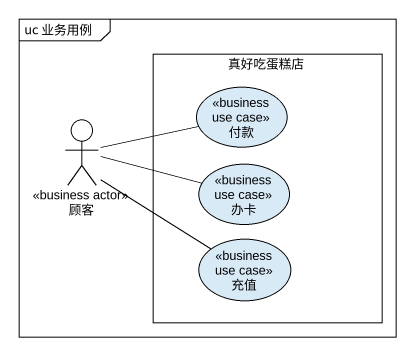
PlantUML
@startuml
mainframe uc 业务用例
rectangle 真好吃蛋糕店 {
  usecase 付款 <<business use case>>
  usecase 办卡 <<business use case>>
  usecase 充值 <<business use case>>
}
actor 顾客 <<business actor>>
顾客 -right- 付款
顾客 -right- 办卡
顾客 -- 充值
@enduml
